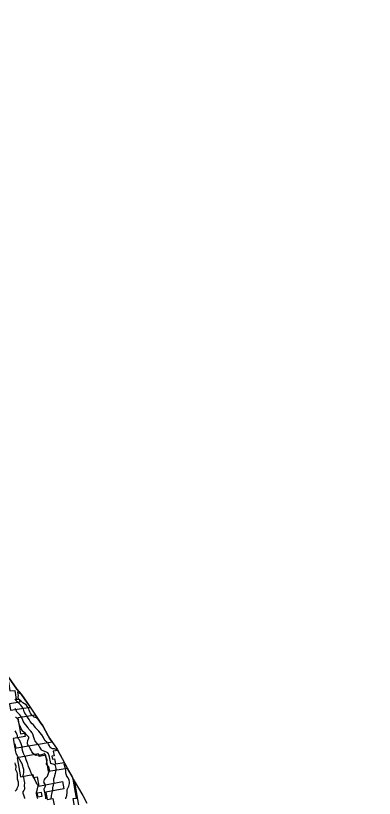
# Model space of a CAD drawing. Header units: metres. Extents: x 318500 to 325275, y 7408834 to 7428799.
# Drawn here: x 323336.6 to 323560.2, y 7421304.6 to 7421792.1 of the extents above; entities that cross this region are included whole.
import ezdxf

# ---------------------------------------------------------------- set-up
doc = ezdxf.new("R2010")
doc.units = ezdxf.units.M
doc.header["$MEASUREMENT"] = 0
for name, color, linetype in [('Area', 45, 'Continuous'), ('Curvas de Nivel 1m', 11, 'Continuous'), ('Curvas de Nivel 5m', 15, 'Continuous'), ('Edificações', 30, 'Continuous'), ('Vias Primárias', 230, 'Continuous')]:
    doc.layers.add(name, color=color, linetype=linetype)

msp = doc.modelspace()

# ---------------------------------------------------------------- linework, layer by layer
at = {"layer": 'Area'}
msp.add_lwpolyline([(323332.24, 7421380.06), (323337.42, 7421372.49), (323340.2, 7421369.36), (323344.08, 7421363.96), (323351.86, 7421351.97), (323353.54, 7421349.66), (323356.85, 7421343.42), (323357.68, 7421342.14), (323362.56, 7421335.17), (323368.78, 7421323.65), (323371.77, 7421318.23), (323372.46, 7421316.6), (323378.38, 7421306.3), (323380.9, 7421301.6)], dxfattribs=at)
at = {"layer": 'Curvas de Nivel 1m', "flags": 128}
for points, elevation in [([(323362.49, 7421334.63), (323362.17, 7421334.83), (323360.74, 7421335.41), (323359.55, 7421335.5), (323358.74, 7421335.81), (323358.16, 7421336.33), (323357.72, 7421337.3), (323357.17, 7421338.34), (323356.78, 7421338.78), (323355.97, 7421339.55), (323355, 7421340.38), (323354.9, 7421340.47), (323354.8, 7421340.62), (323353.89, 7421342.39), (323352.85, 7421344.22), (323352.77, 7421344.32), (323352.69, 7421344.4), (323351.81, 7421345.36), (323351.02, 7421346.43), (323350.96, 7421346.5), (323350.88, 7421346.58), (323349.97, 7421347.52), (323349.02, 7421348.46), (323348.9, 7421348.6), (323347.43, 7421350.48), (323346.94, 7421351.06), (323345.7, 7421352.5), (323345.4, 7421352.94), (323344.97, 7421353.76), (323344.68, 7421354.22), (323344.45, 7421354.52), (323343.33, 7421356.21), (323343.1, 7421356.54), (323343.01, 7421356.66), (323341.89, 7421358.55), (323341.47, 7421360.15), (323341.33, 7421360.56), (323341.07, 7421360.94), (323339.74, 7421362.58), (323339.1, 7421363.29), (323337.73, 7421364.61), (323337.43, 7421364.92), (323337.13, 7421365.3), (323336.25, 7421366.63)], 794), ([(323358.64, 7421304.32), (323358.88, 7421305.77), (323359.03, 7421306.31), (323359.2, 7421307.15), (323359.4, 7421308.31), (323359.55, 7421309.14), (323359.71, 7421310.31), (323359.79, 7421310.92), (323360.03, 7421312.3), (323360.1, 7421312.63), (323360.44, 7421313.78), (323360.53, 7421314.3), (323360.47, 7421315.52), (323360.4, 7421316.3), (323360.41, 7421316.38), (323360.48, 7421316.63), (323360.9, 7421317.9), (323360.99, 7421318.29), (323361.09, 7421318.87), (323361.43, 7421320.29), (323361.65, 7421321.18), (323361.8, 7421322.28), (323361.81, 7421323.05), (323361.7, 7421324.28), (323361.37, 7421325.06), (323360.6, 7421325.58), (323358.61, 7421326.32), (323358.08, 7421328.33), (323357.87, 7421329.12), (323357.62, 7421330.34), (323357.49, 7421331.15), (323357.11, 7421332.34), (323356.7, 7421332.82), (323355.81, 7421333.26), (323354.71, 7421333.73), (323353.19, 7421334.4), (323352.72, 7421334.7), (323351.62, 7421336.42), (323351.3, 7421336.96), (323350.76, 7421337.86), (323350.52, 7421338.18), (323350.28, 7421338.44), (323348.8, 7421340.24), (323348.7, 7421340.46), (323348.64, 7421340.62), (323348, 7421342.47), (323347.46, 7421343.85), (323347.23, 7421344.48), (323346.86, 7421345.38), (323346.1, 7421346.49), (323345.47, 7421347.09), (323344.89, 7421347.71), (323344.56, 7421348.18), (323344.32, 7421348.52), (323342.93, 7421350.27), (323342.71, 7421350.54), (323341.92, 7421351.57), (323341.25, 7421352.56), (323340.97, 7421353.25), (323340.72, 7421354.31), (323340.62, 7421354.57), (323339.85, 7421355.73), (323339.27, 7421356.59), (323339.01, 7421356.9), (323337.22, 7421358.62), (323337.15, 7421358.72), (323337.05, 7421359.13), (323336.31, 7421360.63)], 793), ([(323355.5, 7421304.36), (323355.38, 7421305.32), (323355.21, 7421306.37), (323355.08, 7421307.09), (323354.69, 7421308.38), (323354.39, 7421309.93), (323354.36, 7421310.38), (323354.37, 7421310.41), (323354.4, 7421310.5), (323355.02, 7421311.77), (323355.21, 7421312.37), (323355.14, 7421313.07), (323354.45, 7421314.23), (323354.34, 7421314.38), (323354.24, 7421314.59), (323354.48, 7421316.38), (323355.44, 7421317.42), (323356.51, 7421318.35), (323357.16, 7421320.34), (323357.5, 7421321.39), (323357.67, 7421322.33), (323357.54, 7421323.37), (323357.13, 7421324.34), (323356.9, 7421324.65), (323356.6, 7421324.91), (323355.89, 7421325.64), (323355.86, 7421326.36), (323355.98, 7421327), (323356.18, 7421328.36), (323356.06, 7421328.95), (323355.46, 7421330.37), (323355.25, 7421330.94), (323354.72, 7421332.38), (323354.69, 7421332.41), (323354.66, 7421332.41), (323354.48, 7421332.38), (323353.26, 7421331.82), (323352.68, 7421331.6), (323351.81, 7421331.54), (323350.68, 7421331.39), (323349.43, 7421331.2), (323348.68, 7421331.38), (323347.43, 7421332.47), (323346.71, 7421333.49), (323346.18, 7421334.49), (323345.65, 7421335.59), (323345.27, 7421336.5), (323345.05, 7421336.81), (323344.76, 7421337.13), (323344.23, 7421337.99), (323344.06, 7421338.52), (323344, 7421339.31), (323344.24, 7421340.52), (323344.82, 7421342.23), (323344.85, 7421342.51), (323344.82, 7421342.6), (323343, 7421344.54), (323342.85, 7421344.69), (323341.62, 7421345.8), (323340.88, 7421346.47), (323340.8, 7421346.56), (323340.11, 7421347.79), (323339.77, 7421348.58), (323338.93, 7421350.3), (323338.79, 7421350.59), (323338.74, 7421350.78), (323338.41, 7421352.6), (323338.08, 7421353.71), (323337.41, 7421354.61), (323336.98, 7421354.9), (323336.58, 7421355.03)], 792), ([(323350.37, 7421304.43), (323350.32, 7421304.58), (323349.71, 7421306.44), (323349.56, 7421307.63), (323349.62, 7421308.44), (323349.75, 7421309.07), (323350.2, 7421310.43), (323350.24, 7421310.59), (323350.42, 7421311.56), (323350.55, 7421312.31), (323350.54, 7421312.43), (323350.5, 7421312.5), (323350.43, 7421312.6), (323349.73, 7421313.73), (323349.38, 7421314.45), (323348.55, 7421316.39), (323348.52, 7421316.46), (323348.48, 7421316.53), (323347.23, 7421318.47), (323346.52, 7421319.83), (323346.34, 7421320.29), (323346.27, 7421320.48), (323346.09, 7421320.93), (323345.45, 7421322.5), (323344.59, 7421324.51), (323344.15, 7421326.06), (323343.99, 7421326.52), (323343.62, 7421327.53), (323343.25, 7421328.53), (323342.66, 7421330.04), (323342.46, 7421330.54), (323342.28, 7421330.94), (323341.56, 7421332.55), (323340.93, 7421334.34), (323340.89, 7421334.56), (323340.73, 7421335.7), (323340.64, 7421336.46), (323340.63, 7421336.56), (323340.58, 7421336.72), (323339.93, 7421338.57), (323339.44, 7421339.93), (323339.23, 7421340.58), (323339.09, 7421340.87), (323338.81, 7421341.2), (323338.15, 7421341.93), (323337.79, 7421342.61), (323337.66, 7421343.78), (323337.42, 7421344.61), (323336.87, 7421345.65), (323336.33, 7421346.63)], 791), ([(323336.38, 7421309.09), (323337.05, 7421309.94), (323337.46, 7421310.6), (323337.77, 7421311.23), (323338.3, 7421312.59), (323338.32, 7421312.7), (323338.33, 7421314.59), (323338.3, 7421314.74), (323337.77, 7421316.6), (323337.65, 7421317.44), (323337.67, 7421318.6), (323337.69, 7421319.77), (323337.51, 7421320.61), (323336.75, 7421322.42), (323336.72, 7421322.62), (323336.93, 7421324.27), (323336.91, 7421324.62), (323336.82, 7421324.84), (323336.6, 7421325.37), (323336.21, 7421326.62)], 789), ([(323367.84, 7421304.2), (323367.92, 7421304.61), (323368.34, 7421305.63), (323368.49, 7421306.05), (323368.49, 7421306.19), (323368.5, 7421306.34), (323368.76, 7421308.18), (323368.75, 7421309.83), (323368.8, 7421310.18), (323369.31, 7421311.28), (323369.69, 7421312.17), (323370.09, 7421313.81), (323370.17, 7421314.16), (323370.21, 7421314.41), (323369.97, 7421316.17), (323369.17, 7421317.51), (323368.61, 7421318.19), (323368.58, 7421318.25), (323368.51, 7421318.42), (323368.01, 7421319.68), (323367.91, 7421320.2), (323367.89, 7421320.85), (323367.81, 7421322.2), (323367.62, 7421323.16), (323366.83, 7421325.76), (323366.75, 7421326)], 794)]:
    msp.add_lwpolyline(points, dxfattribs=dict(at, elevation=elevation))
at = {"layer": 'Curvas de Nivel 5m', "flags": 128}
for points, elevation in [([(323350.07, 7421354.32), (323349.52, 7421354.66), (323348.73, 7421354.98), (323348.24, 7421355.22), (323347, 7421356.12), (323346.7, 7421356.48), (323345.92, 7421357.6), (323345.39, 7421358.5), (323345.05, 7421359.51), (323344.86, 7421360.32), (323344.79, 7421360.51), (323344.33, 7421361.26), (323343.09, 7421362.8), (323342.17, 7421363.48), (323341.11, 7421364.13), (323340.63, 7421364.57), (323339.82, 7421365.27), (323339.13, 7421365.66), (323338.59, 7421366.06), (323338.31, 7421366.6), (323338.23, 7421367.53), (323338.3, 7421368.6), (323338.24, 7421369.55), (323338, 7421371), (323338.31, 7421370.94), (323339.29, 7421369.78)], 795), ([(323336.48, 7421334.86), (323336.7, 7421336.62), (323336.69, 7421336.67), (323336.37, 7421338.62)], 790), ([(323342.41, 7421304.53), (323342.32, 7421304.73), (323341.61, 7421306.54), (323341.36, 7421307.54), (323341.32, 7421308.55), (323341.64, 7421309.29), (323342.27, 7421310.53), (323342.29, 7421310.65), (323342.18, 7421312.53), (323342.23, 7421314.32), (323342.23, 7421314.54), (323342.2, 7421314.8), (323341.84, 7421316.55), (323341.62, 7421317.42), (323341.38, 7421318.55), (323341.42, 7421319.65), (323341.64, 7421320.55), (323341.77, 7421321.32), (323341.68, 7421322.55), (323341.35, 7421323.78), (323341.1, 7421324.55), (323340.6, 7421326.06), (323340.48, 7421326.43), (323340.41, 7421326.56), (323340.1, 7421327.09), (323339.24, 7421328.58), (323339, 7421328.94), (323338.65, 7421329.45), (323338.19, 7421330.14), (323337.89, 7421330.6), (323337.15, 7421332.14), (323336.98, 7421332.62), (323336.7, 7421333.59), (323336.49, 7421334.62)], 790)]:
    msp.add_lwpolyline(points, dxfattribs=dict(at, elevation=elevation))
at = {"layer": 'Edificações'}
for points in [[(323328.26, 7421386.53), (323329.98, 7421377.05), (323332.17, 7421377.29), (323332.96, 7421371.47), (323336.18, 7421371.78), (323336.96, 7421366.37), (323338.77, 7421366.45), (323339.14, 7421364.43), (323332.85, 7421363.55), (323333.44, 7421359.57), (323345.75, 7421361.38), (323344.08, 7421363.96), (323340.2, 7421369.36), (323337.42, 7421372.49), (323332.24, 7421380.06)], [(323348.95, 7421356.46), (323337.96, 7421354.74), (323339.67, 7421344.73), (323342.21, 7421345.16), (323342.57, 7421343.02), (323335.13, 7421341.75), (323336.15, 7421335.8), (323359.35, 7421339.76), (323357.68, 7421342.14), (323356.85, 7421343.42), (323353.54, 7421349.66), (323351.86, 7421351.97)], [(323350.93, 7421332.29), (323337.47, 7421329.72), (323339.71, 7421317.98), (323347.38, 7421319.44), (323347.76, 7421317.48), (323349.97, 7421317.9), (323351.06, 7421312.21), (323365.81, 7421315.03), (323366.67, 7421310.5), (323355.38, 7421308.34), (323356.25, 7421303.79), (323359.8, 7421304.47), (323361.17, 7421297.28), (323373.31, 7421299.6), (323372.38, 7421304.45), (323374.53, 7421304.71), (323372.46, 7421316.6), (323371.77, 7421318.23), (323369.01, 7421323.23), (323357.07, 7421321.34), (323355.37, 7421331.43), (323351.19, 7421330.73)], [(323362.97, 7421334.42), (323360.03, 7421333.9), (323360.54, 7421331.05), (323359.19, 7421330.81), (323359.52, 7421328.93), (323360.87, 7421329.17), (323361.42, 7421326.1), (323367.05, 7421326.86)], [(323349.98, 7421307.7), (323350.32, 7421305.59), (323353.06, 7421306.03), (323352.72, 7421308.15)]]:
    msp.add_lwpolyline(points, close=True, dxfattribs=at)
at = {"layer": 'Vias Primárias'}
for points in [[(323715.64, 7420145.55, 0), (323709.04, 7420132.94)], [(323831.09, 7420001.79, 0), (323833.84, 7420008.44, 0.220888)], [(323342.25, 7421182.14), (323354.85, 7421187.1), (323358.61, 7421188.94, 0.081881), (323366.97, 7421194.87, 0.114666), (323368.83, 7421197.82), (323373.85, 7421210.74), (323377.15, 7421221.97), (323379.95, 7421233.54, 0.048235), (323382.51, 7421251.54, 0.048262), (323382.02, 7421260.93, -0.000438), (323379.71, 7421276.49), (323376.18, 7421299.13), (323373.59, 7421314.64)]]:
    msp.add_lwpolyline(points, format="xyb", dxfattribs=at)

doc.saveas('drawing.dxf')
